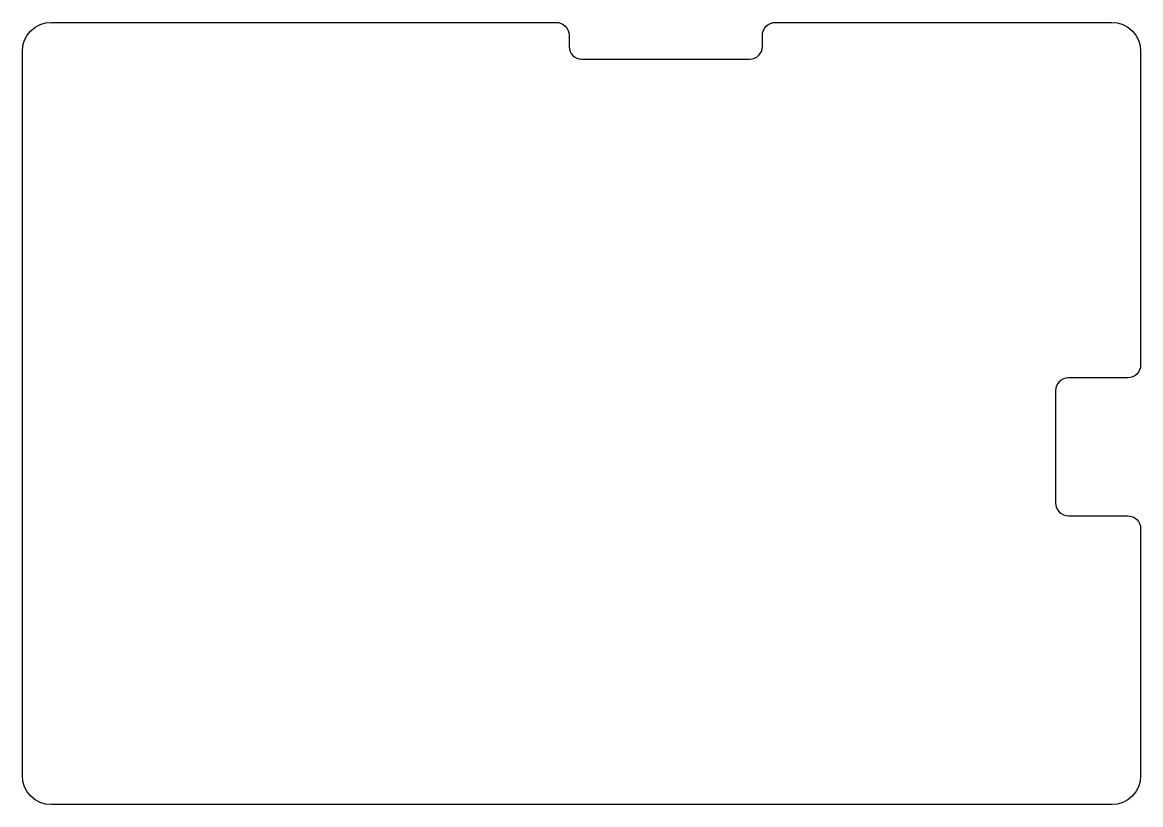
# Model space of a CAD drawing. Header units: millimetres. Extents: x 0.1 to 57.7, y 0.1 to 40.4.
import ezdxf

# ---------------------------------------------------------------- set-up
doc = ezdxf.new("R2010")
doc.units = ezdxf.units.MM
doc.layers.add('1', color=7, linetype='CONTINUOUS')

msp = doc.modelspace()

# ---------------------------------------------------------------- linework, layer by layer
at = {"layer": '1', "color": 6}
for p, q in [((1.549545, 40.405758), (27.554731, 40.405758)), ((38.886694, 40.405758), (56.203497, 40.405758)), ((28.239826, 39.720663), (28.239826, 39.162922)), ((38.2016, 39.162922), (38.2016, 39.720663)), ((0.052917, 1.549547), (0.052917, 38.908922)), ((57.69998, 38.908922), (57.69998, 22.731732)), ((28.897086, 38.505697), (37.544375, 38.505697)), ((57.034641, 22.066252), (53.975352, 22.066252)), ((53.310013, 21.400772), (53.310013, 15.619732)), ((53.975352, 14.954253), (57.034641, 14.954253)), ((57.034641, 14.954253), (57.034641, 14.954253)), ((57.69998, 14.288773), (57.69998, 1.549547)), ((56.203497, 0.052919), (1.549545, 0.052919))]:
    msp.add_line(p, q, dxfattribs=at)
for points in [[(0.052917, 38.908922), (0.052917, 39.735127), (0.723533, 40.405758), (1.549545, 40.405758)], [(27.554731, 40.405758), (27.933085, 40.405758), (28.239826, 40.098841), (28.239826, 39.720663)], [(38.2016, 39.720663), (38.2016, 40.098841), (38.508164, 40.405758), (38.886694, 40.405758)], [(56.203497, 40.405758), (57.029349, 40.405758), (57.69998, 39.735127), (57.69998, 38.908922)], [(28.239826, 39.162922), (28.239826, 38.799913), (28.534078, 38.505697), (28.897086, 38.505697)], [(37.544375, 38.505697), (37.907383, 38.505697), (38.2016, 38.799913), (38.2016, 39.162922)], [(57.69998, 22.731732), (57.69998, 22.555238), (57.63013, 22.385975), (57.505247, 22.261162)], [(53.975352, 22.066252), (53.607758, 22.066252), (53.310013, 21.768296), (53.310013, 21.400772)], [(57.505247, 22.261162), (57.380363, 22.136349), (57.21103, 22.066252), (57.034641, 22.066252)], [(53.310013, 15.619732), (53.310013, 15.252209), (53.607758, 14.954253), (53.975352, 14.954253)], [(57.034641, 14.954253), (57.402236, 14.954253), (57.69998, 14.656296), (57.69998, 14.288773)], [(1.549545, 0.052919), (0.723533, 0.052919), (0.052917, 0.723536), (0.052917, 1.549547)], [(57.69998, 1.549547), (57.69998, 0.723536), (57.029349, 0.052919), (56.203497, 0.052919)]]:
    msp.add_open_spline(points, degree=3, dxfattribs=at)

doc.saveas('drawing.dxf')
